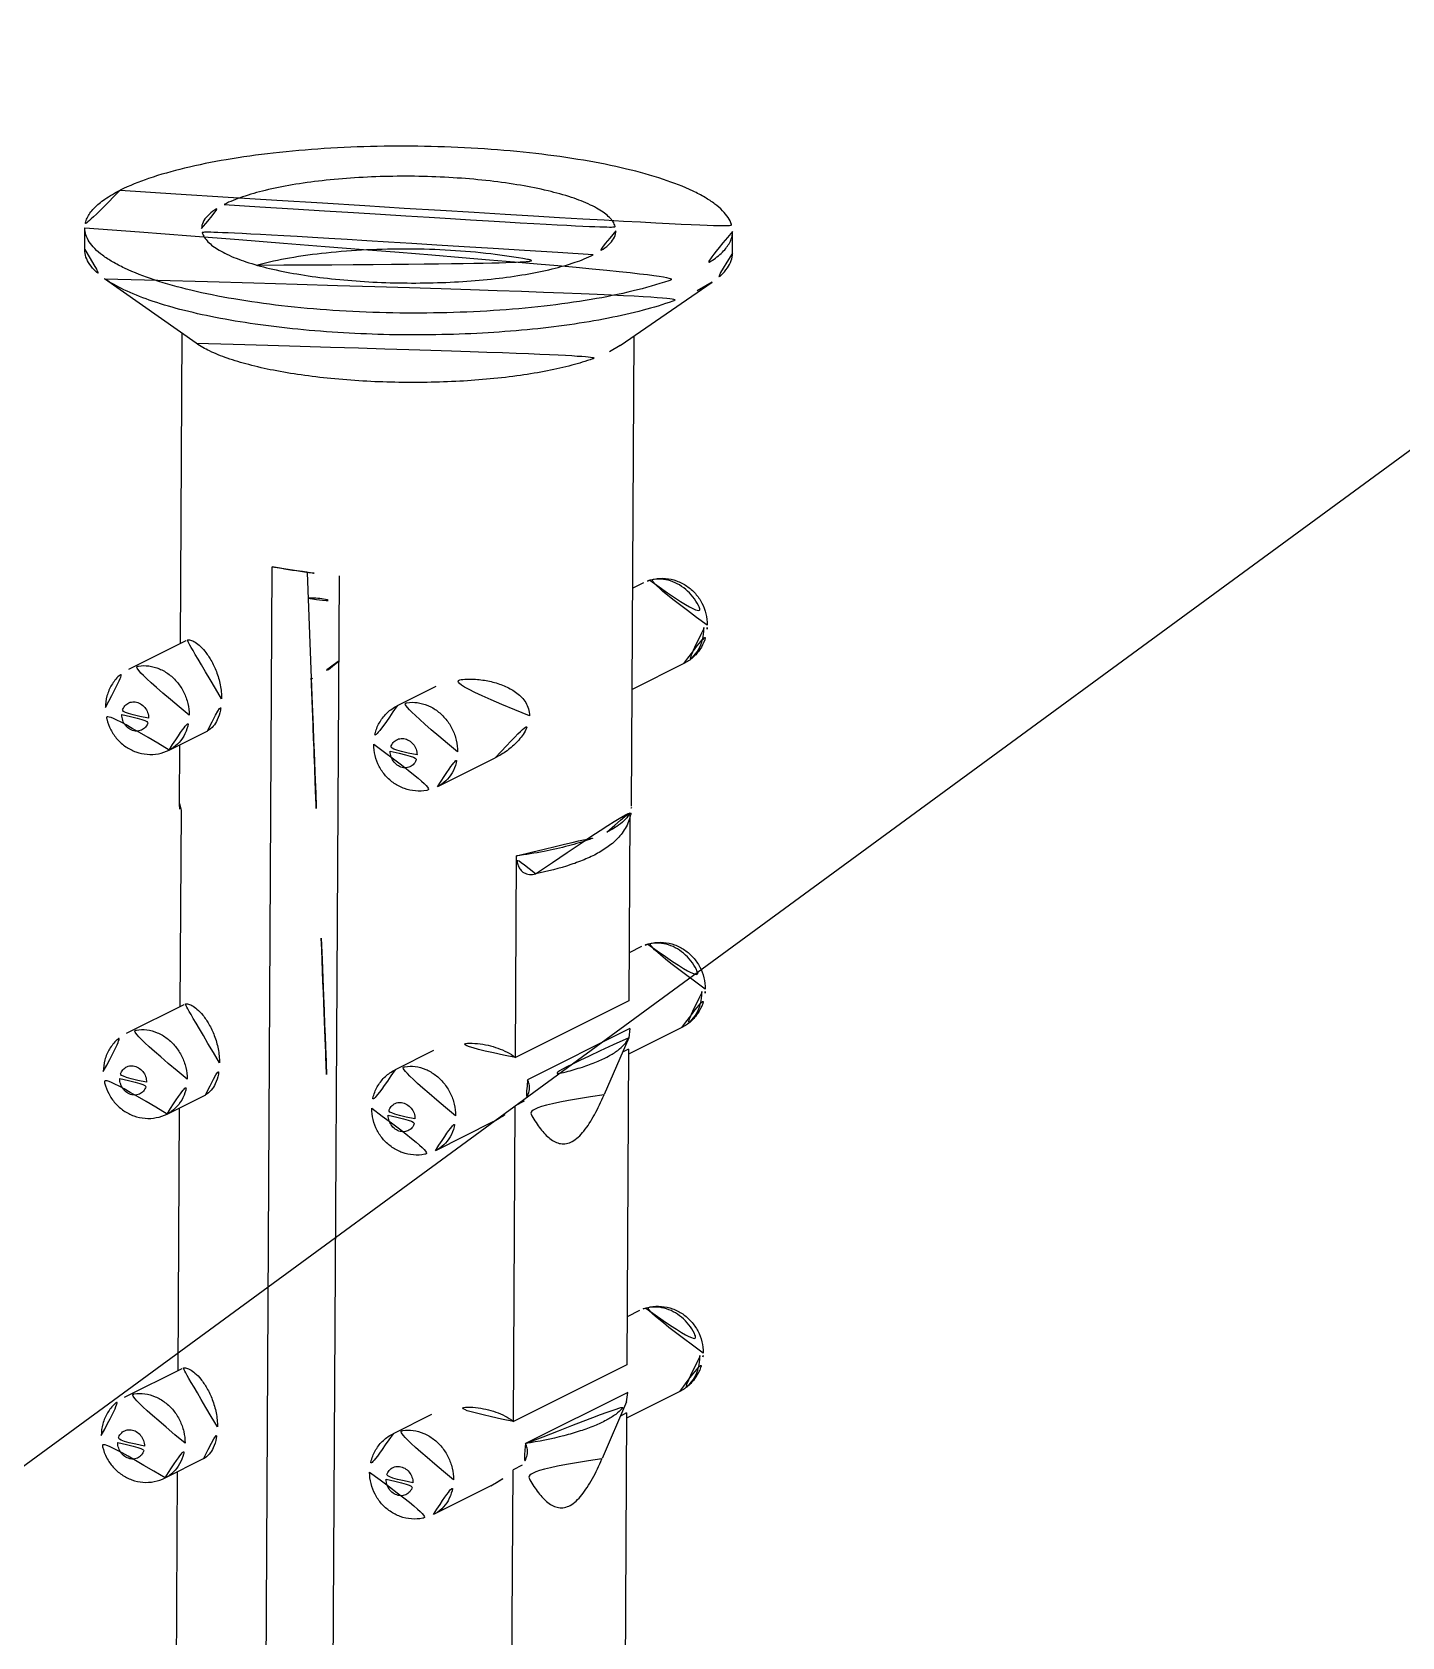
# Model space of a CAD drawing. Extents: x 16296675204 to 16296683393, y -37409618576 to -37409617244.
# Drawn here: x 16296676400.85 to 16296676419.04, y -37409617641.67 to -37409617620.36 of the extents above; entities that cross this region are included whole.
import ezdxf

# ---------------------------------------------------------------- set-up
doc = ezdxf.new("R2010")
doc.units = 0
doc.header["$LTSCALE"] = 10
doc.header["$MEASUREMENT"] = 0
doc.layers.get('0').update_dxf_attribs({"linetype": 'CONTINUOUS'})
doc.layers.add('02___PRT_ALL_AXES', color=7, linetype='CONTINUOUS')

msp = doc.modelspace()

# ---------------------------------------------------------------- linework, layer by layer
at = {"ltscale": 0.5}
msp.add_line((16296675204.252609, -37409618516.086411), (16296676940.252609, -37409617244.086411), dxfattribs=at)
at = {"color": 7, "linetype": 'Continuous'}
for p, q in [((16296676403.878651, -37409617656.739983), (16296676404.04319, -37409617627.462837)), ((16296676404.50779, -37409617627.537468), (16296676404.560829, -37409617628.941849)), ((16296676404.76948, -37409617656.861679), (16296676404.934019, -37409617627.584541)), ((16296676402.811291, -37409617630.603447), (16296676402.830799, -37409617630.692657)), ((16296676408.811199, -37409617630.637909), (16296676408.811199, -37409617630.637177)), ((16296676408.788509, -37409617633.593208), (16296676407.432659, -37409617634.270943)), ((16296676408.7738, -37409617633.71666), (16296676408.44862, -37409617634.46804)), ((16296676408.788509, -37409617633.593208), (16296676408.773781, -37409617633.716827)), ((16296676408.77306, -37409617633.8638), (16296676408.692751, -37409617633.903938)), ((16296676407.386709, -37409617634.55677), (16296676407.26634, -37409617634.616943)), ((16296676408.76136, -37409617638.424423), (16296676407.40551, -37409617639.10215)), ((16296676408.74663, -37409617638.548042), (16296676408.76136, -37409617638.424423)), ((16296676408.746651, -37409617638.547867), (16296676408.421459, -37409617639.299248)), ((16296676408.745911, -37409617638.695007), (16296676408.6656, -37409617638.735153)), ((16296676407.35956, -37409617639.387993), (16296676407.239189, -37409617639.448158))]:
    msp.add_line(p, q, dxfattribs=at)
for centre, radius, start, end in [((16296676409.170549, -37409617628.074333), 0.447859, 105.0907784, 116.5407124), ((16296676409.140671, -37409617628.279953), 0.632541, 359.6900716, 3.3253834), ((16296676409.212391, -37409617628.233521), 0.604471, 354.7316924, 359.6765207), ((16296676408.60976, -37409617630.635971), 0.201441, 350.7530369, 359.4483311), ((16296678380.979111, -37409617556.118103), 1977.757652, 182.210250721, 182.346745411), ((16296676409.1434, -37409617632.90554), 0.447859, 105.0907784, 116.5407124), ((16296676409.11351, -37409617633.111153), 0.632541, 359.6900716, 3.3253834), ((16296676409.18524, -37409617633.064728), 0.604471, 354.7316924, 359.6765207), ((16296676409.116249, -37409617637.736763), 0.447859, 105.0907784, 116.5407124), ((16296676409.086361, -37409617637.942368), 0.632541, 359.6900716, 3.3253834), ((16296676409.158091, -37409617637.895943), 0.604471, 354.7316924, 359.6765207)]:
    msp.add_arc(centre, radius, start, end, dxfattribs=at)
for points, knots in [([(16296676403.40435, -37409617622.652344), (16296676403.482241, -37409617622.613411), (16296676403.661711, -37409617622.542702), (16296676403.963751, -37409617622.458229), (16296676404.317699, -37409617622.387604), (16296676404.713909, -37409617622.332893), (16296676405.141621, -37409617622.295753), (16296676405.589029, -37409617622.277313), (16296676406.043791, -37409617622.278084), (16296676406.49329, -37409617622.298073), (16296676406.925131, -37409617622.336693), (16296676407.32737, -37409617622.392799), (16296676407.68906, -37409617622.464722), (16296676408.00033, -37409617622.550362), (16296676408.222401, -37409617622.635063), (16296676408.366449, -37409617622.710136), (16296676408.45109, -37409617622.765167), (16296676408.51808, -37409617622.821922), (16296676408.567039, -37409617622.880341), (16296676408.59733, -37409617622.940567), (16296676408.6042, -37409617622.982559), (16296676408.60409, -37409617623.002502)], [0, 0, 0, 0, 0.047875552, 0.105682441, 0.172286466, 0.246166262, 0.32549361, 0.408250515, 0.492298473, 0.575455552, 0.655569983, 0.730594545, 0.798663888, 0.858182694, 0.907945264, 0.92896365, 0.947396828, 0.963346738, 0.977068785, 0.989033275, 1, 1, 1, 1]), ([(16296676403.1042, -37409617622.971497), (16296676403.10437, -37409617622.943108), (16296676403.120251, -37409617622.881203), (16296676403.182949, -37409617622.797997), (16296676403.28022, -37409617622.719643), (16296676403.35965, -37409617622.67469), (16296676403.40435, -37409617622.652344)], [0, 0, 0, 0, 0.186145526, 0.403764732, 0.672393075, 1, 1, 1, 1]), ([(16296676408.30394, -37409617623.321663), (16296676408.226061, -37409617623.360603), (16296676408.046591, -37409617623.431313), (16296676407.744551, -37409617623.515778), (16296676407.390591, -37409617623.586418), (16296676406.994381, -37409617623.641129), (16296676406.566669, -37409617623.678253), (16296676406.119261, -37409617623.696709), (16296676405.664511, -37409617623.695923), (16296676405.215, -37409617623.675926), (16296676404.783171, -37409617623.637321), (16296676404.38093, -37409617623.581207), (16296676404.01923, -37409617623.509293), (16296676403.70797, -37409617623.423653), (16296676403.485901, -37409617623.338951), (16296676403.341841, -37409617623.263878), (16296676403.2572, -37409617623.208839), (16296676403.19021, -37409617623.152092), (16296676403.141251, -37409617623.093674), (16296676403.11097, -37409617623.03344), (16296676403.10409, -37409617622.991447), (16296676403.1042, -37409617622.971497)], [0, 0, 0, 0, 0.047875552, 0.105682441, 0.172286466, 0.246166262, 0.32549361, 0.408250515, 0.492298473, 0.575455552, 0.655569983, 0.730594545, 0.798663888, 0.858182694, 0.907945264, 0.92896365, 0.947396828, 0.963346738, 0.977068785, 0.989033275, 1, 1, 1, 1]), ([(16296676408.60409, -37409617623.002502), (16296676408.60393, -37409617623.030899), (16296676408.588039, -37409617623.092796), (16296676408.525339, -37409617623.176018), (16296676408.42808, -37409617623.254356), (16296676408.34864, -37409617623.299316), (16296676408.30394, -37409617623.321663)], [0, 0, 0, 0, 0.186145526, 0.403764732, 0.672393075, 1, 1, 1, 1]), ([(16296676403.846451, -37409617623.457191), (16296676403.986, -37409617623.419746), (16296676404.288919, -37409617623.355942), (16296676404.772511, -37409617623.290543), (16296676405.300409, -37409617623.251343), (16296676405.850849, -37409617623.240097), (16296676406.401211, -37409617623.257339), (16296676406.92886, -37409617623.302277), (16296676407.412069, -37409617623.372948), (16296676407.714569, -37409617623.440041), (16296676407.85387, -37409617623.479012)], [0, 0, 0, 0, 0.10723184, 0.229384911, 0.361946773, 0.499860382, 0.637792109, 0.770408355, 0.892646223, 1, 1, 1, 1]), ([(16296676404.04319, -37409617627.462837), (16296676404.184521, -37409617627.490639), (16296676404.48065, -37409617627.538696), (16296676404.77883, -37409617627.571182), (16296676404.934019, -37409617627.584541)], [0, 0, 0, 0, 0.480442195, 1, 1, 1, 1]), ([(16296676409.81686, -37409617628.236938), (16296676409.817141, -37409617628.186333), (16296676409.804951, -37409617628.084488), (16296676409.750589, -37409617627.940948), (16296676409.66349, -37409617627.814484), (16296676409.548719, -37409617627.712936), (16296676409.412689, -37409617627.643188), (16296676409.26363, -37409617627.610687), (16296676409.111601, -37409617627.618683), (16296676409.01524, -37409617627.651268), (16296676408.97043, -37409617627.67366)], [0, 0, 0, 0, 0.125412163, 0.251172451, 0.376846193, 0.502210914, 0.627115299, 0.751613101, 0.875868664, 1, 1, 1, 1]), ([(16296676409.053949, -37409617627.641907), (16296676409.0931, -37409617627.631363), (16296676409.175751, -37409617627.620667), (16296676409.30126, -37409617627.637001), (16296676409.422991, -37409617627.684143), (16296676409.572651, -37409617627.785004), (16296676409.716921, -37409617627.969582), (16296676409.76685, -37409617628.151787), (16296676409.772141, -37409617628.243248)], [0, 0, 0, 0, 0.114836293, 0.232872755, 0.355002748, 0.481207114, 0.740522847, 1, 1, 1, 1]), ([(16296676409.50696, -37409617628.747032), (16296676409.54969, -37409617628.725677), (16296676409.62994, -37409617628.671432), (16296676409.725031, -37409617628.561943), (16296676409.78956, -37409617628.431808), (16296676409.8099, -37409617628.336884), (16296676409.81431, -37409617628.289017)], [0, 0, 0, 0, 0.24938222, 0.499005027, 0.74905058, 1, 1, 1, 1]), ([(16296676409.773199, -37409617628.283363), (16296676409.772921, -37409617628.332573), (16296676409.76095, -37409617628.429573), (16296676409.70759, -37409617628.563293), (16296676409.622181, -37409617628.673851), (16296676409.546989, -37409617628.727013), (16296676409.50696, -37409617628.747017)], [0, 0, 0, 0, 0.26305497, 0.516337838, 0.760764768, 1, 1, 1, 1]), ([(16296676401.826269, -37409617629.331978), (16296676401.826571, -37409617629.279579), (16296676401.84079, -37409617629.174492), (16296676401.903049, -37409617629.028587), (16296676402.00264, -37409617628.905449), (16296676402.089609, -37409617628.845154), (16296676402.136169, -37409617628.821877)], [0, 0, 0, 0, 0.250995241, 0.50113091, 0.750689667, 1, 1, 1, 1]), ([(16296676402.938931, -37409617629.431587), (16296676402.93922, -37409617629.380211), (16296676402.927019, -37409617629.276123), (16296676402.873699, -37409617629.128197), (16296676402.788691, -37409617628.995743), (16296676402.67758, -37409617628.887642), (16296676402.547529, -37409617628.811218), (16296676402.40696, -37409617628.771988), (16296676402.265499, -37409617628.773216), (16296676402.17667, -37409617628.801643), (16296676402.136169, -37409617628.821892)], [0, 0, 0, 0, 0.129451959, 0.261224906, 0.393027892, 0.522644409, 0.648310085, 0.769235401, 0.885888901, 1, 1, 1, 1]), ([(16296676404.560829, -37409617628.941849), (16296676404.571739, -37409617629.22979), (16296676404.615459, -37409617630.38134), (16296676404.65955, -37409617631.532883), (16296676404.692961, -37409617632.396469)], [0, 0, 0, 0, 0.250045396, 1, 1, 1, 1]), ([(16296676402.400881, -37409617629.47374), (16296676402.40103, -37409617629.448097), (16296676402.391741, -37409617629.396042), (16296676402.35331, -37409617629.327721), (16296676402.29546, -37409617629.276878), (16296676402.22584, -37409617629.25135), (16296676402.154369, -37409617629.256287), (16296676402.09329, -37409617629.292236), (16296676402.053419, -37409617629.352409), (16296676402.044689, -37409617629.400581), (16296676402.04455, -37409617629.425056)], [0, 0, 0, 0, 0.13222119, 0.266287333, 0.39709956, 0.521213518, 0.638907507, 0.754510424, 0.873783701, 1, 1, 1, 1]), ([(16296676405.699499, -37409617629.308662), (16296676405.65295, -37409617629.331932), (16296676405.565981, -37409617629.392227), (16296676405.466391, -37409617629.515373), (16296676405.404131, -37409617629.661263), (16296676405.38991, -37409617629.766357), (16296676405.38961, -37409617629.818764)], [0, 0, 0, 0, 0.249297278, 0.498857891, 0.749003889, 1, 1, 1, 1]), ([(16296676406.50227, -37409617629.918373), (16296676406.50256, -37409617629.866989), (16296676406.49036, -37409617629.762894), (16296676406.43704, -37409617629.614967), (16296676406.35203, -37409617629.482513), (16296676406.240919, -37409617629.37442), (16296676406.11087, -37409617629.297997), (16296676405.970301, -37409617629.258774), (16296676405.82884, -37409617629.259987), (16296676405.740009, -37409617629.288406), (16296676405.699511, -37409617629.308662)], [0, 0, 0, 0, 0.129451958, 0.261224906, 0.393027891, 0.522644409, 0.648310085, 0.769235401, 0.885888901, 1, 1, 1, 1]), ([(16296676402.672701, -37409617629.895264), (16296676402.627899, -37409617629.917648), (16296676402.53153, -37409617629.950249), (16296676402.37949, -37409617629.958229), (16296676402.23041, -37409617629.925713), (16296676402.09437, -37409617629.855949), (16296676401.979589, -37409617629.754387), (16296676401.892521, -37409617629.627922), (16296676401.838169, -37409617629.484413), (16296676401.825991, -37409617629.382584), (16296676401.826269, -37409617629.331978)], [0, 0, 0, 0, 0.124126653, 0.248392657, 0.372910641, 0.497833568, 0.623206885, 0.748876612, 0.874606125, 1, 1, 1, 1]), ([(16296676402.04455, -37409617629.425056), (16296676402.044399, -37409617629.450706), (16296676402.05369, -37409617629.502762), (16296676402.092119, -37409617629.571083), (16296676402.149969, -37409617629.621933), (16296676402.219589, -37409617629.647453), (16296676402.291059, -37409617629.642517), (16296676402.35215, -37409617629.60656), (16296676402.39201, -37409617629.546387), (16296676402.400749, -37409617629.498207), (16296676402.400881, -37409617629.47374)], [0, 0, 0, 0, 0.13221819, 0.266285748, 0.397098632, 0.521213565, 0.638908393, 0.75451196, 0.873786294, 1, 1, 1, 1]), ([(16296676402.672701, -37409617629.895248), (16296676402.712721, -37409617629.875237), (16296676402.78792, -37409617629.822067), (16296676402.87332, -37409617629.71151), (16296676402.926689, -37409617629.577797), (16296676402.93866, -37409617629.480789), (16296676402.938931, -37409617629.431587)], [0, 0, 0, 0, 0.239235232, 0.483662162, 0.73694503, 1, 1, 1, 1]), ([(16296676405.96422, -37409617629.960518), (16296676405.964371, -37409617629.934883), (16296676405.95507, -37409617629.88282), (16296676405.916651, -37409617629.814499), (16296676405.858801, -37409617629.763657), (16296676405.789181, -37409617629.738129), (16296676405.71771, -37409617629.743057), (16296676405.65662, -37409617629.779022), (16296676405.61676, -37409617629.83918), (16296676405.608021, -37409617629.88736), (16296676405.607889, -37409617629.911842)], [0, 0, 0, 0, 0.132221257, 0.26628734, 0.397099522, 0.521213448, 0.638907473, 0.75451043, 0.873783761, 1, 1, 1, 1]), ([(16296676405.38961, -37409617629.818764), (16296676405.38933, -37409617629.86937), (16296676405.40151, -37409617629.971207), (16296676405.455879, -37409617630.114754), (16296676405.542971, -37409617630.241211), (16296676405.657749, -37409617630.342751), (16296676405.793779, -37409617630.412514), (16296676405.942841, -37409617630.445007), (16296676406.09487, -37409617630.437019), (16296676406.191231, -37409617630.404427), (16296676406.23604, -37409617630.382027)], [0, 0, 0, 0, 0.125412162, 0.251172451, 0.376846193, 0.502210914, 0.627115299, 0.751613101, 0.875868664, 1, 1, 1, 1]), ([(16296676405.607889, -37409617629.911842), (16296676405.60774, -37409617629.937477), (16296676405.617029, -37409617629.98954), (16296676405.65546, -37409617630.057854), (16296676405.71331, -37409617630.108704), (16296676405.78293, -37409617630.134232), (16296676405.854401, -37409617630.129303), (16296676405.915489, -37409617630.093338), (16296676405.955351, -37409617630.033173), (16296676405.964081, -37409617629.984993), (16296676405.96422, -37409617629.960518)], [0, 0, 0, 0, 0.132218383, 0.26628557, 0.397098539, 0.521213399, 0.638908307, 0.754511804, 0.873786469, 1, 1, 1, 1]), ([(16296676406.23604, -37409617630.382027), (16296676406.27606, -37409617630.362007), (16296676406.351259, -37409617630.308853), (16296676406.436661, -37409617630.198288), (16296676406.49003, -37409617630.064583), (16296676406.502001, -37409617629.967567), (16296676406.50227, -37409617629.918373)], [0, 0, 0, 0, 0.239235232, 0.483662162, 0.73694503, 1, 1, 1, 1]), ([(16296676402.811291, -37409617630.603447), (16296676402.81122, -37409617630.615959), (16296676402.81255, -37409617630.665543), (16296676402.82041, -37409617630.71492), (16296676402.829639, -37409617630.750832)], [0, 0, 0, 0, 0.252143014, 1, 1, 1, 1]), ([(16296676407.53779, -37409617631.539169), (16296676407.69615, -37409617631.506653), (16296676407.92275, -37409617631.45005), (16296676408.20285, -37409617631.345863), (16296676408.382589, -37409617631.258713), (16296676408.516159, -37409617631.170486), (16296676408.6105, -37409617631.0877), (16296676408.67462, -37409617631.016418), (16296676408.730289, -37409617630.93512), (16296676408.774799, -37409617630.843979), (16296676408.80409, -37409617630.743568), (16296676408.811001, -37409617630.673058), (16296676408.811199, -37409617630.637177)], [0, 0, 0, 0, 0.288312346, 0.415172977, 0.532420101, 0.643891525, 0.699359369, 0.755882774, 0.814419349, 0.874526973, 0.936014721, 1, 1, 1, 1]), ([(16296676408.483749, -37409617630.985397), (16296676408.528721, -37409617630.962929), (16296676408.60939, -37409617630.917686), (16296676408.71031, -37409617630.839867), (16296676408.77951, -37409617630.758293), (16296676408.803881, -37409617630.697304), (16296676408.80858, -37409617630.668343)], [0, 0, 0, 0, 0.321918083, 0.590635956, 0.812163078, 1, 1, 1, 1]), ([(16296676407.284969, -37409617631.301132), (16296676407.40728, -37409617631.283997), (16296676407.639259, -37409617631.24604), (16296676407.964001, -37409617631.173683), (16296676408.24321, -37409617631.090088), (16296676408.4102, -37409617631.022171), (16296676408.483749, -37409617630.985397)], [0, 0, 0, 0, 0.297801306, 0.56655152, 0.801708571, 1, 1, 1, 1]), ([(16296676407.53776, -37409617631.539177), (16296676407.51119, -37409617631.544647), (16296676407.470169, -37409617631.54882), (16296676407.41641, -37409617631.539162), (16296676407.377291, -37409617631.521873), (16296676407.340839, -37409617631.491318), (16296676407.309971, -37409617631.444199), (16296676407.28898, -37409617631.37886), (16296676407.284821, -37409617631.328644), (16296676407.284969, -37409617631.301132)], [0, 0, 0, 0, 0.1974708, 0.29464256, 0.394971035, 0.505331411, 0.636214856, 0.799643005, 1, 1, 1, 1]), ([(16296676409.789709, -37409617633.068153), (16296676409.789989, -37409617633.01754), (16296676409.7778, -37409617632.915703), (16296676409.72344, -37409617632.772163), (16296676409.636339, -37409617632.645699), (16296676409.52157, -37409617632.544151), (16296676409.38553, -37409617632.474403), (16296676409.236481, -37409617632.441887), (16296676409.08445, -37409617632.449883), (16296676408.988079, -37409617632.482483), (16296676408.943279, -37409617632.504883)], [0, 0, 0, 0, 0.125412163, 0.251172451, 0.376846193, 0.502210914, 0.627115299, 0.751613101, 0.875868664, 1, 1, 1, 1]), ([(16296676409.0268, -37409617632.473129), (16296676409.065941, -37409617632.462578), (16296676409.1486, -37409617632.451881), (16296676409.274111, -37409617632.468208), (16296676409.39584, -37409617632.51535), (16296676409.5455, -37409617632.616219), (16296676409.68977, -37409617632.800789), (16296676409.739691, -37409617632.983009), (16296676409.744989, -37409617633.074463)], [0, 0, 0, 0, 0.114836293, 0.232872755, 0.355002748, 0.481207114, 0.740522847, 1, 1, 1, 1]), ([(16296676409.74605, -37409617633.114578), (16296676409.74577, -37409617633.16378), (16296676409.733801, -37409617633.260788), (16296676409.680441, -37409617633.394501), (16296676409.59503, -37409617633.505074), (16296676409.51984, -37409617633.558228), (16296676409.479811, -37409617633.578239)], [0, 0, 0, 0, 0.26305497, 0.516337838, 0.760764768, 1, 1, 1, 1]), ([(16296676409.479811, -37409617633.578247), (16296676409.522539, -37409617633.556892), (16296676409.602791, -37409617633.50264), (16296676409.69788, -37409617633.393158), (16296676409.762409, -37409617633.263023), (16296676409.782749, -37409617633.168091), (16296676409.787161, -37409617633.120232)], [0, 0, 0, 0, 0.24938222, 0.499005027, 0.74905058, 1, 1, 1, 1]), ([(16296676401.79912, -37409617634.163193), (16296676401.799419, -37409617634.110786), (16296676401.813641, -37409617634.005699), (16296676401.8759, -37409617633.859802), (16296676401.975491, -37409617633.736656), (16296676402.06246, -37409617633.676361), (16296676402.109011, -37409617633.653091)], [0, 0, 0, 0, 0.250995241, 0.50113091, 0.750689667, 1, 1, 1, 1]), ([(16296676402.911779, -37409617634.262787), (16296676402.912069, -37409617634.211433), (16296676402.89987, -37409617634.10733), (16296676402.84655, -37409617633.959396), (16296676402.761539, -37409617633.82695), (16296676402.650431, -37409617633.718849), (16296676402.52038, -37409617633.642433), (16296676402.37981, -37409617633.603203), (16296676402.23835, -37409617633.604424), (16296676402.149521, -37409617633.632843), (16296676402.10902, -37409617633.653099)], [0, 0, 0, 0, 0.129451959, 0.261224906, 0.393027892, 0.522644409, 0.648310085, 0.769235401, 0.885888901, 1, 1, 1, 1]), ([(16296676408.77371, -37409617633.716827), (16296676408.760481, -37409617633.747383), (16296676408.717661, -37409617633.809174), (16296676408.6243, -37409617633.889877), (16296676408.49807, -37409617633.966927), (16296676408.339991, -37409617634.039742), (16296676408.15155, -37409617634.107628), (16296676407.848101, -37409617634.19455), (16296676407.603741, -37409617634.24308), (16296676407.432659, -37409617634.270943)], [0, 0, 0, 0, 0.067093248, 0.148631885, 0.247367668, 0.364164632, 0.498855896, 0.650665362, 1, 1, 1, 1]), ([(16296676402.64555, -37409617634.726463), (16296676402.60074, -37409617634.748863), (16296676402.504379, -37409617634.781464), (16296676402.352329, -37409617634.789436), (16296676402.20326, -37409617634.756927), (16296676402.067221, -37409617634.687157), (16296676401.95244, -37409617634.585587), (16296676401.86537, -37409617634.459129), (16296676401.81101, -37409617634.315613), (16296676401.79884, -37409617634.213791), (16296676401.79912, -37409617634.163193)], [0, 0, 0, 0, 0.124126653, 0.248392657, 0.372910641, 0.497833568, 0.623206885, 0.748876612, 0.874606125, 1, 1, 1, 1]), ([(16296676402.37373, -37409617634.304947), (16296676402.373871, -37409617634.279297), (16296676402.36458, -37409617634.227249), (16296676402.32616, -37409617634.158943), (16296676402.268299, -37409617634.108093), (16296676402.19869, -37409617634.082558), (16296676402.12722, -37409617634.087486), (16296676402.06613, -37409617634.123451), (16296676402.02627, -37409617634.183617), (16296676402.01753, -37409617634.231796), (16296676402.017401, -37409617634.256271)], [0, 0, 0, 0, 0.13222119, 0.266287333, 0.39709956, 0.521213518, 0.638907507, 0.754510424, 0.873783701, 1, 1, 1, 1]), ([(16296676405.67235, -37409617634.13987), (16296676405.625799, -37409617634.163139), (16296676405.53883, -37409617634.223427), (16296676405.43924, -37409617634.346573), (16296676405.37698, -37409617634.492477), (16296676405.362749, -37409617634.597557), (16296676405.362459, -37409617634.649971)], [0, 0, 0, 0, 0.249297278, 0.498857891, 0.749003889, 1, 1, 1, 1]), ([(16296676406.475121, -37409617634.749573), (16296676406.47541, -37409617634.698196), (16296676406.463209, -37409617634.594109), (16296676406.409889, -37409617634.446182), (16296676406.324881, -37409617634.313728), (16296676406.21377, -37409617634.205627), (16296676406.083719, -37409617634.129204), (16296676405.94315, -37409617634.089981), (16296676405.801689, -37409617634.091202), (16296676405.71286, -37409617634.119621), (16296676405.672359, -37409617634.139877)], [0, 0, 0, 0, 0.129451958, 0.261224906, 0.393027891, 0.522644409, 0.648310085, 0.769235401, 0.885888901, 1, 1, 1, 1]), ([(16296676402.017401, -37409617634.256271), (16296676402.01725, -37409617634.281914), (16296676402.026541, -37409617634.333977), (16296676402.06497, -37409617634.40229), (16296676402.12282, -37409617634.453133), (16296676402.19244, -37409617634.478668), (16296676402.26391, -37409617634.473717), (16296676402.324989, -37409617634.437767), (16296676402.364861, -37409617634.377609), (16296676402.37359, -37409617634.32943), (16296676402.37373, -37409617634.304947)], [0, 0, 0, 0, 0.132221131, 0.266287173, 0.397099323, 0.521213199, 0.638907094, 0.754510036, 0.873782984, 1, 1, 1, 1]), ([(16296676402.64555, -37409617634.726463), (16296676402.68557, -37409617634.706444), (16296676402.760771, -37409617634.653282), (16296676402.84617, -37409617634.542717), (16296676402.89954, -37409617634.408997), (16296676402.91151, -37409617634.311996), (16296676402.911779, -37409617634.262787)], [0, 0, 0, 0, 0.239235232, 0.483662162, 0.73694503, 1, 1, 1, 1]), ([(16296676407.432659, -37409617634.270943), (16296676407.44186, -37409617634.290428), (16296676407.4566, -37409617634.333481), (16296676407.459379, -37409617634.406357), (16296676407.43615, -37409617634.484573), (16296676407.40526, -37409617634.533081), (16296676407.386709, -37409617634.55677)], [0, 0, 0, 0, 0.211627653, 0.441487896, 0.704516923, 1, 1, 1, 1]), ([(16296676405.362459, -37409617634.649971), (16296676405.362169, -37409617634.700577), (16296676405.374359, -37409617634.802422), (16296676405.42873, -37409617634.945953), (16296676405.51582, -37409617635.072418), (16296676405.6306, -37409617635.173973), (16296676405.76663, -37409617635.243713), (16296676405.915689, -37409617635.276222), (16296676406.06772, -37409617635.268227), (16296676406.16408, -37409617635.235641), (16296676406.208891, -37409617635.213242)], [0, 0, 0, 0, 0.125412163, 0.251172451, 0.376846193, 0.502210914, 0.627115299, 0.751613101, 0.875868664, 1, 1, 1, 1]), ([(16296676405.937071, -37409617634.791733), (16296676405.93721, -37409617634.766083), (16296676405.927919, -37409617634.714027), (16296676405.8895, -37409617634.645714), (16296676405.83164, -37409617634.594856), (16296676405.76203, -37409617634.569344), (16296676405.690559, -37409617634.574272), (16296676405.629471, -37409617634.610229), (16296676405.589609, -37409617634.670387), (16296676405.58087, -37409617634.718567), (16296676405.58074, -37409617634.74305)], [0, 0, 0, 0, 0.132221257, 0.26628734, 0.397099522, 0.521213448, 0.638907473, 0.75451043, 0.873783761, 1, 1, 1, 1]), ([(16296676408.44648, -37409617634.473), (16296676408.407961, -37409617634.56208), (16296676408.34758, -37409617634.69091), (16296676408.25489, -37409617634.849373), (16296676408.183611, -37409617634.950371), (16296676408.10891, -37409617635.032417), (16296676408.03093, -37409617635.091217), (16296676407.95015, -37409617635.12281), (16296676407.869829, -37409617635.124046), (16296676407.794821, -37409617635.098793), (16296676407.725821, -37409617635.053703), (16296676407.66143, -37409617634.993607), (16296676407.578409, -37409617634.894852), (16296676407.48443, -37409617634.748756), (16296676407.418871, -37409617634.622993), (16296676407.386709, -37409617634.55677)], [0, 0, 0, 0, 0.173087809, 0.253248541, 0.327149648, 0.39319113, 0.450410232, 0.499910326, 0.545212741, 0.590633428, 0.638989322, 0.691185098, 0.747191114, 0.868708797, 1, 1, 1, 1]), ([(16296676405.58074, -37409617634.74305), (16296676405.580589, -37409617634.768692), (16296676405.58988, -37409617634.820763), (16296676405.628309, -37409617634.889069), (16296676405.686159, -37409617634.939911), (16296676405.755779, -37409617634.965446), (16296676405.82725, -37409617634.960503), (16296676405.88833, -37409617634.924553), (16296676405.9282, -37409617634.864388), (16296676405.93693, -37409617634.816208), (16296676405.937071, -37409617634.791733)], [0, 0, 0, 0, 0.13222205, 0.266287787, 0.397099981, 0.521213768, 0.638907688, 0.75451057, 0.873783815, 1, 1, 1, 1]), ([(16296676406.208891, -37409617635.213226), (16296676406.248911, -37409617635.193222), (16296676406.32411, -37409617635.14006), (16296676406.40951, -37409617635.029503), (16296676406.462879, -37409617634.895782), (16296676406.47485, -37409617634.798782), (16296676406.475121, -37409617634.749573)], [0, 0, 0, 0, 0.239235232, 0.483662162, 0.73694503, 1, 1, 1, 1]), ([(16296676409.76255, -37409617637.899353), (16296676409.76284, -37409617637.848747), (16296676409.75065, -37409617637.746902), (16296676409.696289, -37409617637.603371), (16296676409.60919, -37409617637.476913), (16296676409.494419, -37409617637.375359), (16296676409.358379, -37409617637.305611), (16296676409.20933, -37409617637.273102), (16296676409.057301, -37409617637.28109), (16296676408.96093, -37409617637.313683), (16296676408.91613, -37409617637.336082)], [0, 0, 0, 0, 0.125412163, 0.251172451, 0.376846193, 0.502210914, 0.627115299, 0.751613101, 0.875868664, 1, 1, 1, 1]), ([(16296676408.999649, -37409617637.304337), (16296676409.03879, -37409617637.293793), (16296676409.12145, -37409617637.283096), (16296676409.24695, -37409617637.299423), (16296676409.36869, -37409617637.346573), (16296676409.518351, -37409617637.447433), (16296676409.662621, -37409617637.632004), (16296676409.71254, -37409617637.814217), (16296676409.71784, -37409617637.90567)], [0, 0, 0, 0, 0.114836293, 0.232872755, 0.355002748, 0.481207114, 0.740522847, 1, 1, 1, 1]), ([(16296676409.45266, -37409617638.409447), (16296676409.49539, -37409617638.3881), (16296676409.57564, -37409617638.333847), (16296676409.670731, -37409617638.224373), (16296676409.73525, -37409617638.094231), (16296676409.7556, -37409617637.999313), (16296676409.76001, -37409617637.951447)], [0, 0, 0, 0, 0.24938222, 0.499005027, 0.74905058, 1, 1, 1, 1]), ([(16296676409.718889, -37409617637.945793), (16296676409.71862, -37409617637.995003), (16296676409.70665, -37409617638.092003), (16296676409.65328, -37409617638.225723), (16296676409.567881, -37409617638.336273), (16296676409.49268, -37409617638.389427), (16296676409.45266, -37409617638.409447)], [0, 0, 0, 0, 0.26305497, 0.516337838, 0.760764768, 1, 1, 1, 1]), ([(16296676402.88463, -37409617639.094002), (16296676402.88492, -37409617639.042633), (16296676402.872721, -37409617638.938538), (16296676402.819401, -37409617638.790611), (16296676402.73439, -37409617638.658157), (16296676402.62328, -37409617638.550056), (16296676402.493231, -37409617638.47364), (16296676402.352659, -37409617638.43441), (16296676402.211201, -37409617638.435638), (16296676402.12237, -37409617638.464058), (16296676402.081869, -37409617638.484306)], [0, 0, 0, 0, 0.129451959, 0.261224906, 0.393027892, 0.522644409, 0.648310085, 0.769235401, 0.885888901, 1, 1, 1, 1]), ([(16296676401.771971, -37409617638.9944), (16296676401.772261, -37409617638.942001), (16296676401.786489, -37409617638.836906), (16296676401.848749, -37409617638.691017), (16296676401.948339, -37409617638.567871), (16296676402.035311, -37409617638.507584), (16296676402.08186, -37409617638.484299)], [0, 0, 0, 0, 0.250995241, 0.50113091, 0.750689667, 1, 1, 1, 1]), ([(16296676407.40551, -37409617639.10215), (16296676407.57659, -37409617639.074303), (16296676407.82095, -37409617639.025757), (16296676408.124399, -37409617638.938843), (16296676408.31284, -37409617638.870949), (16296676408.470921, -37409617638.798149), (16296676408.597151, -37409617638.721092), (16296676408.69051, -37409617638.640381), (16296676408.73333, -37409617638.57859), (16296676408.746559, -37409617638.548027)], [0, 0, 0, 0, 0.349334638, 0.501144104, 0.635835368, 0.752632332, 0.851368115, 0.932906752, 1, 1, 1, 1]), ([(16296676402.346581, -37409617639.136162), (16296676402.34672, -37409617639.110519), (16296676402.337429, -37409617639.058456), (16296676402.299009, -37409617638.990143), (16296676402.24115, -37409617638.939301), (16296676402.17153, -37409617638.913757), (16296676402.10006, -37409617638.918709), (16296676402.03898, -37409617638.954674), (16296676401.999121, -37409617639.014816), (16296676401.990379, -37409617639.063004), (16296676401.99025, -37409617639.087486)], [0, 0, 0, 0, 0.13222119, 0.266287333, 0.39709956, 0.521213518, 0.638907507, 0.754510424, 0.873783701, 1, 1, 1, 1]), ([(16296676402.618401, -37409617639.557678), (16296676402.573589, -37409617639.58007), (16296676402.47723, -37409617639.612663), (16296676402.32518, -37409617639.620651), (16296676402.176109, -37409617639.588127), (16296676402.04007, -37409617639.518356), (16296676401.925289, -37409617639.416809), (16296676401.838209, -37409617639.290337), (16296676401.783859, -37409617639.146828), (16296676401.771681, -37409617639.045013), (16296676401.771971, -37409617638.9944)], [0, 0, 0, 0, 0.124126653, 0.248392657, 0.372910641, 0.497833568, 0.623206885, 0.748876612, 0.874606125, 1, 1, 1, 1]), ([(16296676401.99025, -37409617639.087486), (16296676401.990101, -37409617639.113129), (16296676401.99939, -37409617639.165176), (16296676402.037821, -37409617639.233498), (16296676402.095671, -37409617639.284348), (16296676402.165291, -37409617639.309883), (16296676402.236759, -37409617639.304939), (16296676402.29784, -37409617639.268982), (16296676402.337709, -37409617639.208817), (16296676402.346439, -37409617639.160637), (16296676402.346581, -37409617639.136162)], [0, 0, 0, 0, 0.13222119, 0.266287333, 0.39709956, 0.521213518, 0.638907507, 0.754510424, 0.873783701, 1, 1, 1, 1]), ([(16296676405.645201, -37409617638.971077), (16296676405.59865, -37409617638.994347), (16296676405.511681, -37409617639.054642), (16296676405.41209, -37409617639.177788), (16296676405.349831, -37409617639.323677), (16296676405.3356, -37409617639.42878), (16296676405.33531, -37409617639.481178)], [0, 0, 0, 0, 0.249297278, 0.498857891, 0.749003889, 1, 1, 1, 1]), ([(16296676406.447969, -37409617639.58078), (16296676406.448259, -37409617639.529411), (16296676406.43606, -37409617639.425323), (16296676406.38274, -37409617639.27739), (16296676406.297729, -37409617639.144943), (16296676406.186621, -37409617639.036842), (16296676406.056561, -37409617638.960419), (16296676405.916, -37409617638.921188), (16296676405.77454, -37409617638.922417), (16296676405.685711, -37409617638.950844), (16296676405.64521, -37409617638.971077)], [0, 0, 0, 0, 0.129451958, 0.261224906, 0.393027891, 0.522644409, 0.648310085, 0.769235401, 0.885888901, 1, 1, 1, 1]), ([(16296676407.40551, -37409617639.10215), (16296676407.4147, -37409617639.12162), (16296676407.42944, -37409617639.164673), (16296676407.432249, -37409617639.237541), (16296676407.40901, -37409617639.315781), (16296676407.378099, -37409617639.364304), (16296676407.35956, -37409617639.387993)], [0, 0, 0, 0, 0.211465199, 0.441327156, 0.704593952, 1, 1, 1, 1]), ([(16296676402.618389, -37409617639.557671), (16296676402.658421, -37409617639.537651), (16296676402.73362, -37409617639.484497), (16296676402.819019, -37409617639.373932), (16296676402.872391, -37409617639.240219), (16296676402.884359, -37409617639.143211), (16296676402.88463, -37409617639.094002)], [0, 0, 0, 0, 0.239235232, 0.483662162, 0.73694503, 1, 1, 1, 1]), ([(16296676408.419319, -37409617639.304207), (16296676408.38081, -37409617639.393303), (16296676408.320431, -37409617639.522133), (16296676408.227739, -37409617639.68058), (16296676408.15646, -37409617639.781593), (16296676408.081751, -37409617639.863617), (16296676408.00378, -37409617639.92244), (16296676407.923, -37409617639.954033), (16296676407.84268, -37409617639.955261), (16296676407.76767, -37409617639.929993), (16296676407.698669, -37409617639.884911), (16296676407.634279, -37409617639.824806), (16296676407.55126, -37409617639.726059), (16296676407.457279, -37409617639.579971), (16296676407.39172, -37409617639.454201), (16296676407.35956, -37409617639.387993)], [0, 0, 0, 0, 0.173087809, 0.253248541, 0.327149648, 0.39319113, 0.450410232, 0.499910326, 0.545212741, 0.590633428, 0.638989322, 0.691185098, 0.747191114, 0.868708797, 1, 1, 1, 1]), ([(16296676405.33531, -37409617639.481178), (16296676405.33502, -37409617639.531776), (16296676405.34721, -37409617639.633629), (16296676405.401569, -37409617639.777161), (16296676405.48867, -37409617639.903633), (16296676405.603451, -37409617640.005173), (16296676405.739479, -37409617640.074921), (16296676405.888531, -37409617640.10743), (16296676406.040569, -37409617640.099442), (16296676406.13693, -37409617640.066849), (16296676406.18174, -37409617640.044456)], [0, 0, 0, 0, 0.125412162, 0.251172451, 0.376846193, 0.502210914, 0.627115299, 0.751613101, 0.875868664, 1, 1, 1, 1]), ([(16296676405.90992, -37409617639.62294), (16296676405.910061, -37409617639.597298), (16296676405.90077, -37409617639.545227), (16296676405.86235, -37409617639.476921), (16296676405.804489, -37409617639.426079), (16296676405.734871, -37409617639.400543), (16296676405.663401, -37409617639.405487), (16296676405.60232, -37409617639.441437), (16296676405.56246, -37409617639.501602), (16296676405.55372, -37409617639.549782), (16296676405.553591, -37409617639.574257)], [0, 0, 0, 0, 0.132221257, 0.26628734, 0.397099522, 0.521213448, 0.638907473, 0.75451043, 0.873783761, 1, 1, 1, 1]), ([(16296676405.553591, -37409617639.574257), (16296676405.55344, -37409617639.599907), (16296676405.562731, -37409617639.651962), (16296676405.60116, -37409617639.720284), (16296676405.65901, -37409617639.771118), (16296676405.72863, -37409617639.796654), (16296676405.8001, -37409617639.791718), (16296676405.861179, -37409617639.75576), (16296676405.901039, -37409617639.695587), (16296676405.909781, -37409617639.647423), (16296676405.90992, -37409617639.62294)], [0, 0, 0, 0, 0.132221257, 0.26628734, 0.397099522, 0.521213448, 0.638907473, 0.75451043, 0.873783761, 1, 1, 1, 1]), ([(16296676406.18173, -37409617640.044449), (16296676406.22176, -37409617640.024429), (16296676406.296961, -37409617639.971283), (16296676406.38236, -37409617639.86071), (16296676406.43573, -37409617639.726997), (16296676406.447689, -37409617639.62999), (16296676406.447969, -37409617639.58078)], [0, 0, 0, 0, 0.239235232, 0.483662162, 0.73694503, 1, 1, 1, 1])]:
    msp.add_open_spline(points, degree=3, knots=knots, dxfattribs=at)
at = {"layer": '02___PRT_ALL_AXES', "color": 7, "linetype": 'Continuous'}
for p, q in [((16296676401.552589, -37409617623.252724), (16296676401.554211, -37409617622.962837)), ((16296676410.152451, -37409617623.301041), (16296676410.154079, -37409617623.011169)), ((16296676403.03153, -37409617624.495087), (16296676401.816879, -37409617623.638031)), ((16296676408.659639, -37409617624.526718), (16296676409.883841, -37409617623.683372)), ((16296676409.883841, -37409617623.683372), (16296676409.683109, -37409617623.800163)), ((16296676402.82324, -37409617628.478439), (16296676402.846359, -37409617624.364433)), ((16296676408.811199, -37409617630.637177), (16296676408.84626, -37409617624.398163)), ((16296676408.659639, -37409617624.526718), (16296676408.51959, -37409617624.6082)), ((16296676408.97043, -37409617627.67366), (16296676408.82745, -37409617627.745132)), ((16296676402.136169, -37409617628.821877), (16296676402.898939, -37409617628.440613)), ((16296676409.50696, -37409617628.747032), (16296676408.819889, -37409617629.090469)), ((16296676404.56122, -37409617628.951263), (16296676404.581671, -37409617628.94104)), ((16296676406.212151, -37409617629.052406), (16296676405.699499, -37409617629.308662)), ((16296676402.672701, -37409617629.895264), (16296676403.185499, -37409617629.638931)), ((16296676402.811291, -37409617630.603447), (16296676402.81568, -37409617629.823776)), ((16296676406.998791, -37409617630.000763), (16296676406.23604, -37409617630.382027)), ((16296676402.830799, -37409617630.692657), (16296676402.816151, -37409617633.299629)), ((16296676408.79055, -37409617630.751312), (16296676408.776661, -37409617633.222862)), ((16296676407.269939, -37409617633.976013), (16296676407.284969, -37409617631.301132)), ((16296676408.943279, -37409617632.504883), (16296676408.780239, -37409617632.586357)), ((16296676402.109011, -37409617633.653091), (16296676402.871799, -37409617633.271812)), ((16296676408.776661, -37409617633.222862), (16296676407.269939, -37409617633.976013)), ((16296676409.479811, -37409617633.578247), (16296676408.77268, -37409617633.931709)), ((16296676406.184919, -37409617633.883659), (16296676405.67235, -37409617634.13987)), ((16296676408.77306, -37409617633.8638), (16296676408.74951, -37409617638.054077)), ((16296676402.64555, -37409617634.726463), (16296676403.158239, -37409617634.470192)), ((16296676402.80859, -37409617634.644974), (16296676402.789, -37409617638.130836)), ((16296676407.24279, -37409617638.80722), (16296676407.26634, -37409617634.616943)), ((16296676406.971661, -37409617634.831963), (16296676406.208891, -37409617635.213242)), ((16296676408.91613, -37409617637.336082), (16296676408.75309, -37409617637.41758)), ((16296676408.74951, -37409617638.054077), (16296676407.24279, -37409617638.80722)), ((16296676402.08186, -37409617638.484299), (16296676402.844641, -37409617638.10302)), ((16296676409.45266, -37409617638.409447), (16296676408.745529, -37409617638.762917)), ((16296676408.745911, -37409617638.695007), (16296676408.722361, -37409617642.885277)), ((16296676406.15777, -37409617638.714867), (16296676405.645201, -37409617638.971077)), ((16296676402.618401, -37409617639.557678), (16296676403.13109, -37409617639.301399)), ((16296676402.781429, -37409617639.476181), (16296676402.761841, -37409617642.962044)), ((16296676407.215639, -37409617643.638443), (16296676407.239189, -37409617639.448158)), ((16296676406.94451, -37409617639.663177), (16296676406.18174, -37409617640.044456))]:
    msp.add_line(p, q, dxfattribs=at)
for points, knots in [([(16296676402.02356, -37409617622.463722), (16296676402.14534, -37409617622.402847), (16296676402.42597, -37409617622.292267), (16296676402.898251, -37409617622.160187), (16296676403.45171, -37409617622.049744), (16296676404.07123, -37409617621.964203), (16296676404.740021, -37409617621.906143), (16296676405.43961, -37409617621.877289), (16296676406.150669, -37409617621.87851), (16296676406.853531, -37409617621.909767), (16296676407.52877, -37409617621.970154), (16296676408.15773, -37409617622.057877), (16296676408.723289, -37409617622.170341), (16296676409.20999, -37409617622.304253), (16296676409.55723, -37409617622.436691), (16296676409.78248, -37409617622.554077), (16296676409.914829, -37409617622.640137), (16296676410.019569, -37409617622.728867), (16296676410.096121, -37409617622.820221), (16296676410.14349, -37409617622.914398), (16296676410.15423, -37409617622.980057), (16296676410.15406, -37409617623.011238)], [0, 0, 0, 0, 0.047875552, 0.105682441, 0.172286466, 0.246166262, 0.32549361, 0.408250515, 0.492298473, 0.575455552, 0.655569983, 0.730594545, 0.798663888, 0.858182694, 0.907945264, 0.92896365, 0.947396828, 0.963346738, 0.977068785, 0.989033275, 1, 1, 1, 1]), ([(16296676402.02356, -37409617622.463722), (16296676401.953659, -37409617622.498657), (16296676401.82959, -37409617622.568901), (16296676401.69636, -37409617622.676048), (16296676401.62178, -37409617622.765587), (16296676401.58337, -37409617622.83036), (16296676401.559839, -37409617622.896156), (16296676401.554359, -37409617622.940948), (16296676401.554239, -37409617622.962769)], [0, 0, 0, 0, 0.327021374, 0.595169581, 0.709531086, 0.81308833, 0.908677352, 1, 1, 1, 1]), ([(16296676401.554239, -37409617622.962769), (16296676401.55406, -37409617622.993958), (16296676401.56481, -37409617623.059608), (16296676401.612169, -37409617623.153793), (16296676401.688721, -37409617623.24514), (16296676401.79347, -37409617623.33387), (16296676401.925819, -37409617623.41993), (16296676402.15106, -37409617623.537323), (16296676402.498301, -37409617623.669746), (16296676402.98501, -37409617623.803673), (16296676403.55057, -37409617623.916122), (16296676404.179529, -37409617624.00386), (16296676404.854759, -37409617624.06424), (16296676405.557619, -37409617624.095497), (16296676406.26869, -37409617624.096718), (16296676406.968281, -37409617624.067871), (16296676407.63707, -37409617624.009819), (16296676408.25658, -37409617623.924263), (16296676408.810049, -37409617623.813812), (16296676409.28232, -37409617623.68174), (16296676409.56295, -37409617623.571167), (16296676409.68474, -37409617623.510292)], [0, 0, 0, 0, 0.010966725, 0.022931215, 0.036653262, 0.052603172, 0.07103635, 0.092054736, 0.141817306, 0.201336112, 0.269405455, 0.344430017, 0.424544448, 0.507701527, 0.591749485, 0.67450639, 0.753833738, 0.827713534, 0.894317559, 0.952124448, 1, 1, 1, 1]), ([(16296676410.15406, -37409617623.011238), (16296676410.153931, -37409617623.033073), (16296676410.148451, -37409617623.07785), (16296676410.12492, -37409617623.143646), (16296676410.08651, -37409617623.208412), (16296676410.01194, -37409617623.297958), (16296676409.87871, -37409617623.405113), (16296676409.754629, -37409617623.475357), (16296676409.68474, -37409617623.510292)], [0, 0, 0, 0, 0.091322648, 0.186911669, 0.290468914, 0.404830419, 0.672978626, 1, 1, 1, 1]), ([(16296676401.55261, -37409617623.252724), (16296676401.552429, -37409617623.285812), (16296676401.564699, -37409617623.355873), (16296676401.6182, -37409617623.455627), (16296676401.70417, -37409617623.552032), (16296676401.776369, -37409617623.609444), (16296676401.816891, -37409617623.638031)], [0, 0, 0, 0, 0.205031678, 0.430850317, 0.69280398, 1, 1, 1, 1]), ([(16296676410.15243, -37409617623.301041), (16296676410.152241, -37409617623.334137), (16296676410.139191, -37409617623.40403), (16296676410.084591, -37409617623.503166), (16296676409.997549, -37409617623.598633), (16296676409.924669, -37409617623.65522), (16296676409.883801, -37409617623.683357)], [0, 0, 0, 0, 0.204978501, 0.430720612, 0.692642825, 1, 1, 1, 1]), ([(16296676401.816891, -37409617623.638031), (16296676401.89747, -37409617623.694878), (16296676402.090731, -37409617623.801361), (16296676402.42716, -37409617623.934662), (16296676402.834101, -37409617624.055199), (16296676403.303391, -37409617624.16021), (16296676403.825649, -37409617624.247414), (16296676404.59441, -37409617624.339203), (16296676405.602699, -37409617624.396057), (16296676406.6203, -37409617624.380013), (16296676407.417509, -37409617624.320839), (16296676407.975321, -37409617624.255623), (16296676408.488911, -37409617624.170509), (16296676408.94784, -37409617624.067398), (16296676409.342661, -37409617623.948547), (16296676409.578939, -37409617623.852226), (16296676409.683109, -37409617623.800163)], [0, 0, 0, 0, 0.036764204, 0.081807141, 0.134746461, 0.194816824, 0.260995282, 0.332068642, 0.483379437, 0.637104275, 0.71113424, 0.781344975, 0.846409165, 0.905141493, 0.956584097, 1, 1, 1, 1]), ([(16296676403.03153, -37409617624.495087), (16296676403.08774, -37409617624.53476), (16296676403.222589, -37409617624.609016), (16296676403.4573, -37409617624.702042), (16296676403.741211, -37409617624.78614), (16296676404.068621, -37409617624.85939), (16296676404.433001, -37409617624.920227), (16296676404.96933, -37409617624.984283), (16296676405.672831, -37409617625.023979), (16296676406.51405, -37409617625.010551), (16296676407.191441, -37409617624.94854), (16296676407.68643, -37409617624.8666), (16296676408.00662, -37409617624.794647), (16296676408.28207, -37409617624.711723), (16296676408.44692, -37409617624.644524), (16296676408.51959, -37409617624.6082)], [0, 0, 0, 0, 0.036767516, 0.081810204, 0.134749936, 0.194824445, 0.26100481, 0.332079068, 0.483395652, 0.637125736, 0.781337576, 0.846404173, 0.905137307, 0.956585436, 1, 1, 1, 1]), ([(16296676404.51874, -37409617627.880524), (16296676404.58704, -37409617627.876213), (16296676404.73144, -37409617627.881943), (16296676404.870489, -37409617627.931877), (16296676404.93326, -37409617627.972702)], [0, 0, 0, 0, 0.477501713, 1, 1, 1, 1]), ([(16296676403.369011, -37409617629.216614), (16296676403.36936, -37409617629.154503), (16296676403.356741, -37409617629.030563), (16296676403.30657, -37409617628.857117), (16296676403.23568, -37409617628.707314), (16296676403.156521, -37409617628.589767), (16296676403.07933, -37409617628.506432), (16296676403.017269, -37409617628.45993), (16296676402.972931, -37409617628.439819), (16296676402.945181, -37409617628.432922), (16296676402.920139, -37409617628.43277), (16296676402.90509, -37409617628.437462), (16296676402.89851, -37409617628.440811)], [0, 0, 0, 0, 0.18893117, 0.376116234, 0.546808373, 0.691114058, 0.805486661, 0.89118125, 0.924681345, 0.95303398, 0.977535423, 1, 1, 1, 1]), ([(16296676404.92972, -37409617628.709908), (16296676404.902691, -37409617628.73587), (16296676404.795679, -37409617628.826141), (16296676404.673109, -37409617628.895599), (16296676404.5816, -37409617628.941093)], [0, 0, 0, 0, 0.268314686, 1, 1, 1, 1]), ([(16296676407.457809, -37409617629.440727), (16296676407.457991, -37409617629.409027), (16296676407.449141, -37409617629.346863), (16296676407.410709, -37409617629.263672), (16296676407.355921, -37409617629.194656), (16296676407.2691, -37409617629.118347), (16296676407.141109, -37409617629.045708), (16296676406.971109, -37409617628.987381), (16296676406.78747, -37409617628.954903), (16296676406.528521, -37409617628.948448), (16296676406.32962, -37409617628.993736), (16296676406.210911, -37409617629.05304)], [0, 0, 0, 0, 0.064032378, 0.124563915, 0.182986521, 0.240724125, 0.357118649, 0.47736229, 0.602344146, 0.732014843, 1, 1, 1, 1]), ([(16296676403.18375, -37409617629.639793), (16296676403.241871, -37409617629.610786), (16296676403.312969, -37409617629.514549), (16296676403.359631, -37409617629.362572), (16296676403.368731, -37409617629.26712), (16296676403.369011, -37409617629.216614)], [0, 0, 0, 0, 0.406658984, 0.683746713, 1, 1, 1, 1]), ([(16296676407.00061, -37409617629.999863), (16296676407.05592, -37409617629.972076), (16296676407.162689, -37409617629.907341), (16296676407.281019, -37409617629.804382), (16296676407.361509, -37409617629.707031), (16296676407.428699, -37409617629.599487), (16296676407.457451, -37409617629.504028), (16296676407.457809, -37409617629.440727)], [0, 0, 0, 0, 0.246450856, 0.494856119, 0.620727925, 0.747907443, 1, 1, 1, 1]), ([(16296676403.34186, -37409617634.047813), (16296676403.342211, -37409617633.985733), (16296676403.329599, -37409617633.861794), (16296676403.27944, -37409617633.688393), (16296676403.208561, -37409617633.538589), (16296676403.129419, -37409617633.421051), (16296676403.05224, -37409617633.337692), (16296676402.990179, -37409617633.291183), (16296676402.945841, -37409617633.271049), (16296676402.918091, -37409617633.264137), (16296676402.89304, -37409617633.263977), (16296676402.877991, -37409617633.268646), (16296676402.87141, -37409617633.272003)], [0, 0, 0, 0, 0.188908674, 0.376073293, 0.54675457, 0.691061789, 0.805447283, 0.891159386, 0.924666629, 0.953027635, 0.977533432, 1, 1, 1, 1]), ([(16296676407.269939, -37409617633.976013), (16296676407.20117, -37409617633.921783), (16296676407.07922, -37409617633.861023), (16296676406.90571, -37409617633.811523), (16296676406.62031, -37409617633.764763), (16296676406.359949, -37409617633.796227), (16296676406.18376, -37409617633.884247)], [0, 0, 0, 0, 0.232176021, 0.353206422, 0.477864579, 1, 1, 1, 1]), ([(16296676403.156601, -37409617634.471001), (16296676403.21472, -37409617634.442009), (16296676403.28582, -37409617634.345757), (16296676403.332479, -37409617634.193779), (16296676403.341579, -37409617634.098328), (16296676403.34186, -37409617634.047813)], [0, 0, 0, 0, 0.406664804, 0.683745555, 1, 1, 1, 1]), ([(16296676406.973221, -37409617634.831177), (16296676407.00025, -37409617634.817619), (16296676407.10647, -37409617634.759003), (16296676407.203791, -37409617634.683182), (16296676407.26634, -37409617634.616943)], [0, 0, 0, 0, 0.249256891, 1, 1, 1, 1]), ([(16296676403.314711, -37409617638.879028), (16296676403.31506, -37409617638.816933), (16296676403.302441, -37409617638.693008), (16296676403.252291, -37409617638.519592), (16296676403.18141, -37409617638.369797), (16296676403.10227, -37409617638.252258), (16296676403.025089, -37409617638.1689), (16296676402.96303, -37409617638.122398), (16296676402.91869, -37409617638.102257), (16296676402.89094, -37409617638.095352), (16296676402.865891, -37409617638.095177), (16296676402.85084, -37409617638.099869), (16296676402.844259, -37409617638.10321)], [0, 0, 0, 0, 0.188908674, 0.376073293, 0.54675457, 0.691061789, 0.805447283, 0.891159386, 0.924666629, 0.953027635, 0.977533432, 1, 1, 1, 1]), ([(16296676407.24279, -37409617638.80722), (16296676407.174021, -37409617638.752998), (16296676407.052071, -37409617638.69223), (16296676406.878559, -37409617638.642723), (16296676406.593161, -37409617638.59597), (16296676406.3328, -37409617638.627441), (16296676406.15661, -37409617638.715446)], [0, 0, 0, 0, 0.232176021, 0.353206422, 0.477864579, 1, 1, 1, 1]), ([(16296676403.12944, -37409617639.302223), (16296676403.187559, -37409617639.273216), (16296676403.258671, -37409617639.176979), (16296676403.30533, -37409617639.024986), (16296676403.31443, -37409617638.929543), (16296676403.314711, -37409617638.879028)], [0, 0, 0, 0, 0.406664804, 0.683745555, 1, 1, 1, 1]), ([(16296676406.94607, -37409617639.662399), (16296676406.973101, -37409617639.648827), (16296676407.079321, -37409617639.590202), (16296676407.17664, -37409617639.514389), (16296676407.239189, -37409617639.448158)], [0, 0, 0, 0, 0.249256891, 1, 1, 1, 1])]:
    msp.add_open_spline(points, degree=3, knots=knots, dxfattribs=at)

doc.saveas('drawing.dxf')
